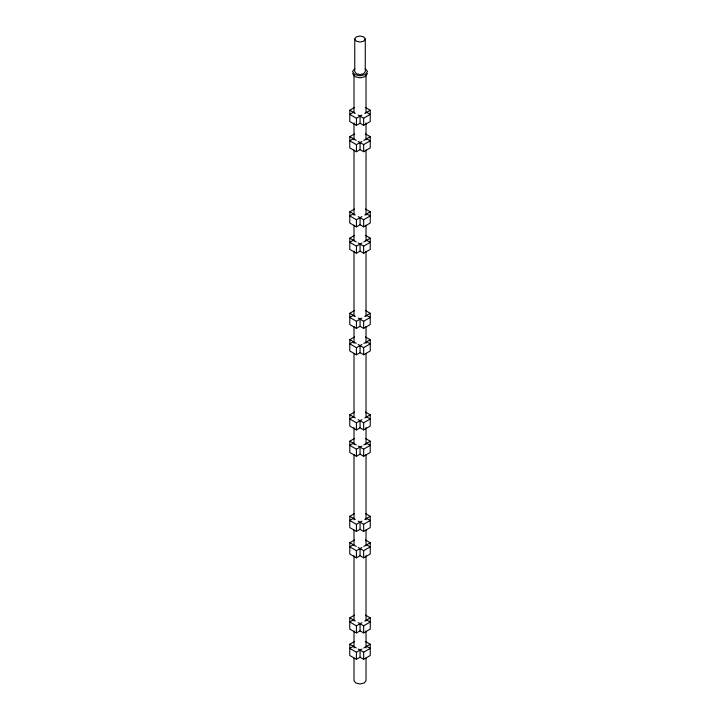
<?xml version="1.0" encoding="UTF-8"?>
<svg xmlns="http://www.w3.org/2000/svg" width="720" height="720" viewBox="0 0 720 720"><rect width="100%" height="100%" fill="white"/><g stroke="black" fill="none" stroke-linecap="round" stroke-linejoin="round"><path stroke-width="1.08" d="M354.753 39.033L356.292 36.891L360.018 36L363.735 36.891L365.274 39.033L365.274 71.523L363.735 73.674L360.018 74.556L356.292 73.674L354.753 71.523L354.753 39.033L356.292 41.184L360.018 42.075L363.735 41.184L365.274 39.033M354.744 68.481L352.566 71.523L354.744 74.565L360.018 75.825L365.283 74.565L367.47 71.523L365.283 68.481M367.47 73.557L365.283 76.599L360.018 77.859L354.744 76.599L352.566 73.557M365.481 107.505L370.251 110.259L370.233 121.527L363.654 125.316L360.063 123.246L356.427 125.352L349.749 121.491L349.83 110.232L354.528 107.523M353.385 112.284L349.749 114.39L356.427 118.242L361.944 115.056M364.761 113.436L370.251 110.259M358.155 115.038L363.654 118.215L370.233 114.417L366.642 112.347M365.481 133.902L370.251 136.656L370.233 147.915L363.654 151.713L360.063 149.643L356.427 151.749L349.749 147.888L349.83 136.629L354.528 133.911M353.385 138.681L349.749 140.778L356.427 144.639L361.944 141.453M363.825 140.373L370.251 136.656M358.155 141.435L363.654 144.612L370.233 140.814L366.642 138.744M365.481 209.025L370.251 211.779L370.233 223.038L363.654 226.836L360.063 224.766L356.427 226.872L349.749 223.011L349.83 211.752L354.528 209.043M353.385 213.804L349.749 215.901L356.427 219.762L361.944 216.576M364.761 214.947L370.251 211.779M358.155 216.558L363.654 219.735L370.233 215.937L366.642 213.867M365.481 235.422L370.251 238.176L370.233 249.435L363.654 253.233L360.063 251.163L356.427 253.26L349.749 249.408L349.83 238.149L354.528 235.431M353.385 240.201L349.749 242.298L356.427 246.159L361.944 242.973M363.825 241.884L370.251 238.176M358.155 242.955L363.654 246.123L370.233 242.334L366.642 240.264M365.481 310.545L370.251 313.299L370.233 324.558L363.654 328.356L360.063 326.286L356.427 328.392L349.749 324.531L349.83 313.272L354.528 310.554M353.385 315.324L349.749 317.421L356.427 321.282L361.944 318.096M364.761 316.467L370.251 313.299M358.155 318.078L363.654 321.255L370.233 317.457L366.642 315.387M365.481 336.942L370.251 339.696L370.233 350.955L363.654 354.753L360.063 352.683L356.427 354.78L349.749 350.928L349.83 339.66L354.528 336.951M353.385 341.721L349.749 343.818L356.427 347.679L361.944 344.493M363.825 343.404L370.251 339.696M358.155 344.475L363.654 347.643L370.233 343.854L366.642 341.775M365.481 412.065L370.251 414.819L370.233 426.078L363.654 429.876L360.063 427.806L356.427 429.903L349.749 426.051L349.83 414.792L354.528 412.074M353.385 416.844L349.749 418.941L356.427 422.802L361.944 419.616M364.761 417.987L370.251 414.819M358.155 419.598L363.654 422.766L370.233 418.977L366.642 416.907M365.481 438.462L370.251 441.216L370.233 452.475L363.654 456.273L360.063 454.203L356.427 456.3L349.749 452.448L349.83 441.18L354.528 438.471M353.385 443.241L349.749 445.338L356.427 449.199L361.944 446.013M363.825 444.924L370.251 441.216M358.155 445.995L363.654 449.163L370.233 445.365L366.642 443.295M365.481 513.585L370.251 516.339L370.233 527.598L363.654 531.396L360.063 529.326L356.427 531.423L349.749 527.571L349.83 516.303L354.528 513.594M353.385 518.364L349.749 520.461L356.427 524.322L361.944 521.136M364.761 519.507L370.251 516.339M358.155 521.118L363.654 524.286L370.233 520.488L366.642 518.418M365.481 539.973L370.251 542.736L370.233 553.995L363.654 557.793L360.063 555.723L356.427 557.82L349.749 553.959L349.83 542.7L354.528 539.991M353.385 544.752L349.749 546.858L356.427 550.71L361.944 547.524M363.825 546.444L370.251 542.736M358.155 547.515L363.654 550.683L370.233 546.885L366.642 544.815M365.481 615.096L370.251 617.859L370.233 629.118L363.654 632.916L360.063 630.846L356.427 632.943L349.749 629.082L349.83 617.823L354.528 615.114M353.385 619.875L349.749 621.981L356.427 625.842L361.944 622.656M364.761 621.027L370.251 617.859M358.155 622.638L363.654 625.806L370.233 622.008L366.642 619.938M365.481 641.493L370.251 644.247L370.233 655.515L363.654 659.304L360.063 657.234L356.427 659.34L349.749 655.479L349.83 644.22L354.528 641.511M353.385 646.272L349.749 648.378L356.427 652.23L361.944 649.044M363.825 647.964L370.251 644.247M358.155 649.026L363.654 652.203L370.233 648.405L366.642 646.335M349.83 110.232L355.293 113.391M349.83 136.629L356.247 140.337M349.83 211.752L355.293 214.911M349.83 238.149L356.247 241.857M349.83 313.272L355.293 316.422M349.83 339.66L356.247 343.368M349.83 414.792L355.293 417.942M349.83 441.18L356.247 444.888M349.83 516.303L355.293 519.462M349.83 542.7L356.247 546.408M349.83 617.823L355.293 620.982M349.83 644.22L356.247 647.928M366.021 75.798L366.021 112.896M366.021 123.012L366.021 139.869M366.021 149.985L366.021 215.181M366.021 225.297L366.021 241.038M366.021 251.154L366.021 316.341M366.021 326.457L366.021 343.323M366.021 353.439L366.021 417.51M366.021 427.626L366.021 444.483M366.021 454.599L366.021 519.795M366.021 529.911L366.021 545.652M366.021 555.768L366.021 620.955M366.021 631.071L366.021 647.937M366.021 658.053L366.021 680.535L364.257 682.983L360.018 684L355.77 682.983L354.006 680.535L354.006 658.053M363.654 118.215L363.654 125.316M363.654 144.612L363.654 151.713M363.654 219.735L363.654 226.836M363.654 246.123L363.654 253.233M363.654 321.255L363.654 328.356M363.654 347.643L363.654 354.753M363.654 422.766L363.654 429.876M363.654 449.163L363.654 456.273M363.654 524.286L363.654 531.396M363.654 550.683L363.654 557.793M363.654 625.806L363.654 632.916M363.654 652.203L363.654 659.304M360.063 116.145L360.063 123.246M360.063 142.542L360.063 149.643M360.063 217.665L360.063 224.766M360.063 244.053L360.063 251.163M360.063 319.185L360.063 326.286M360.063 345.573L360.063 352.683M360.063 420.696L360.063 427.806M360.063 447.093L360.063 454.203M360.063 522.216L360.063 529.326M360.063 548.613L360.063 555.723M360.063 623.736L360.063 630.846M360.063 650.133L360.063 657.234M356.427 118.242L356.427 125.352M356.427 144.639L356.427 151.749M356.427 219.762L356.427 226.872M356.427 246.159L356.427 253.26M356.427 321.282L356.427 328.392M356.427 347.679L356.427 354.78M356.427 422.802L356.427 429.903M356.427 449.199L356.427 456.3M356.427 524.322L356.427 531.423M356.427 550.71L356.427 557.82M356.427 625.842L356.427 632.943M356.427 652.23L356.427 659.34M354.006 75.798L354.006 112.896M354.006 123.012L354.006 139.869M354.006 149.985L354.006 215.181M354.006 225.297L354.006 241.038M354.006 251.154L354.006 316.341M354.006 326.457L354.006 343.323M354.006 353.439L354.006 417.51M354.006 427.626L354.006 444.483M354.006 454.599L354.006 519.795M354.006 529.911L354.006 545.652M354.006 555.768L354.006 620.955M354.006 631.071L354.006 647.937"/></g></svg>
